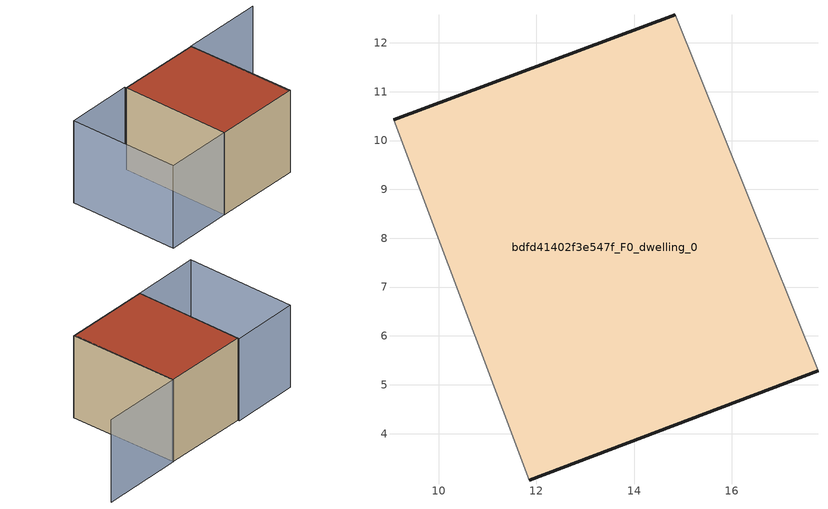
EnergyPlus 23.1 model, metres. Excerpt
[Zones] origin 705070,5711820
bdfd41402f3e547f_F0_dwelling_0
 floor ground (EU_floor_Construction): 17.77,5.29 14.84,12.58 9.08,10.43 11.85,3.04 z0
 wall outside (EU_wall_Construction): 17.77,5.29 11.85,3.04 / 9.08,10.43 14.84,12.58 z0:6
 wall adiabatic (EU_wall_Construction): 14.84,12.58 17.77,5.29 / 11.85,3.04 9.08,10.43 z0:6
 roof outside (EU_roof_Construction): 14.84,12.58 17.77,5.29 11.85,3.04 9.08,10.43 z6
shading: 17.66,5.25 14.84,12.58 / 14.84,12.58 20.36,14.7 / 11.89,3.06 7.3,1.31 / 7.3,1.31 4.46,8.76 / 4.46,8.76 9.05,10.51 / 9.05,10.51 11.89,3.06 z0:6
[Building]
EU S2 Campaign: North Axis=0; Terrain=City; Solar Distribution=FullExterior
[Site:Location]
London: Latitude=51.5; Longitude=-0.5; Time Zone=0; Elevation=25
[SizingPeriod:WeatherFileDays]
AnnualSizingPeriod: Begin Month=1; Begin Day of Month=1; End Month=12; End Day of Month=31; Day of Week for Start Day=Monday; Use Weather File Daylight Saving Period=No; Use Weather File Rain and Snow Indicators=No
[MATERIAL]
EU_InternalMass_Material: Roughness=MediumRough; Thickness=0.1; Conductivity=1; Density=1800; Specific Heat=900; Thermal Absorptance=0.9; Solar Absorptance=0.7; Visible Absorptance=0.7
[MATERIAL:NOMASS] Roughness=MediumRough; Thermal Absorptance=0.9; Solar Absorptance=0.7; Visible Absorptance=0.7
Name | Thermal Resistance
EU_wall_NoMass | 0.727863
EU_roof_NoMass | 0.773354
EU_floor_NoMass | 1.79329
[CONSTRUCTION]
EU_wall_Construction: EU_wall_NoMass
EU_roof_Construction: EU_roof_NoMass
EU_floor_Construction: EU_floor_NoMass
EU_InternalMass_Construction: EU_InternalMass_Material
[ZONE]
bdfd41402f3e547f_F0_dwelling_0: Type=1; Multiplier=1; Ceiling Height=autocalculate; Volume=294.469; Floor Area=autocalculate; Part of Total Floor Area=Yes
[INTERNALMASS]
bdfd41402f3e547f_F0_dwelling_0_EU_InternalMass: Construction=EU_InternalMass_Construction; Zone or ZoneList=bdfd41402f3e547f_F0_dwelling_0; Surface Area=49.0778
[OTHEREQUIPMENT]
EU_Step8_InternalGain_bdfd41402f3e547f_F0_dwelling_0_f000: Fuel Type=Electricity; Zone or ZoneList or Space or SpaceList=bdfd41402f3e547f_F0_dwelling_0; Schedule=EU_Step8_GainSchedule_bdfd41402f3e547f_F0_dwelling_0_f000; Design Level Calculation Method=Watts/Area; Power per Zone Floor Area=1; Fraction Latent=0; Fraction Radiant=0; Fraction Lost=0; Carbon Dioxide Generation Rate=0; EndUse Subcategory=EU_Step8_InternalGains
[ZONEVENTILATION:DESIGNFLOWRATE]
EU_ConstantAir_bdfd41402f3e547f_F0_dwelling_0: Zone or ZoneList or Space or SpaceList=bdfd41402f3e547f_F0_dwelling_0; Schedule=EU_AlwaysOn; Design Flow Rate Calculation Method=AirChanges/Hour; Air Changes per Hour=0.484901; Ventilation Type=Natural; Fan Pressure Rise=0; Fan Total Efficiency=1; Constant Term Coefficient=1; Temperature Term Coefficient=0; Velocity Term Coefficient=0; Velocity Squared Term Coefficient=0; Minimum Indoor Temperature=-100; Maximum Indoor Temperature=100; Delta Temperature=-100; Minimum Outdoor Temperature=-100; Maximum Outdoor Temperature=100; Maximum Wind Speed=40
[HVACTEMPLATE:THERMOSTAT]
EU_HeatOnly_bdfd41402f3e547f_F0_dwelling_0: Constant Heating Setpoint=20; Constant Cooling Setpoint=50
[HVACTEMPLATE:ZONE:IDEALLOADSAIRSYSTEM]
bdfd41402f3e547f_F0_dwelling_0: Template Thermostat=EU_HeatOnly_bdfd41402f3e547f_F0_dwelling_0; System Availability Schedule=EU_AlwaysOn; Maximum Heating Supply Air Temperature=50; Minimum Cooling Supply Air Temperature=13; Maximum Heating Supply Air Humidity Ratio=0.0156; Minimum Cooling Supply Air Humidity Ratio=0.0077; Heating Limit=NoLimit; Cooling Limit=NoLimit; Heating Availability Schedule=EU_AlwaysOn; Cooling Availability Schedule=EU_CoolingOff; Dehumidification Control Type=ConstantSensibleHeatRatio; Cooling Sensible Heat Ratio=0.7; Dehumidification Setpoint=60; Humidification Control Type=None; Humidification Setpoint=30; Outdoor Air Method=None; Outdoor Air Flow Rate per Person=0.00944; Outdoor Air Flow Rate per Zone Floor Area=0; Outdoor Air Flow Rate per Zone=0; Demand Controlled Ventilation Type=None; Outdoor Air Economizer Type=NoEconomizer; Heat Recovery Type=None; Sensible Heat Recovery Effectiveness=0.7; Latent Heat Recovery Effectiveness=0.65
[SIZING:ZONE]
bdfd41402f3e547f_F0_dwelling_0: Zone Cooling Design Supply Air Temperature Input Method=SupplyAirTemperature; Zone Cooling Design Supply Air Temperature=13; Zone Heating Design Supply Air Temperature Input Method=SupplyAirTemperature; Zone Heating Design Supply Air Temperature=50; Zone Cooling Design Supply Air Humidity Ratio=0.008; Zone Heating Design Supply Air Humidity Ratio=0.008; Cooling Design Air Flow Method=DesignDay; Cooling Design Air Flow Rate=0; Cooling Minimum Air Flow per Zone Floor Area=0.000762; Cooling Minimum Air Flow=0; Cooling Minimum Air Flow Fraction=0.2; Heating Design Air Flow Method=DesignDay; Heating Design Air Flow Rate=0; Heating Maximum Air Flow per Zone Floor Area=0.002032; Heating Maximum Air Flow=0.141576; Heating Maximum Air Flow Fraction=0.3; Account for Dedicated Outdoor Air System=No; Dedicated Outdoor Air System Control Strategy=NeutralSupplyAir; Dedicated Outdoor Air Low Setpoint Temperature for Design=autosize; Dedicated Outdoor Air High Setpoint Temperature for Design=autosize; Zone Load Sizing Method=Sensible Load Only No Latent Load; Zone Latent Cooling Design Supply Air Humidity Ratio Input Method=HumidityRatioDifference; Zone Cooling Design Supply Air Humidity Ratio Difference=0.005; Zone Latent Heating Design Supply Air Humidity Ratio Input Method=HumidityRatioDifference; Zone Humidification Design Supply Air Humidity Ratio Difference=0.005
[SCHEDULE:CONSTANT]
Name | Hourly Value
EU_AlwaysOn | 1
EU_CoolingOff | 0
[SCHEDULE:FILE]
EU_Step8_GainSchedule_bdfd41402f3e547f_F0_dwelling_0_f000: File=../../schedules/bdfd41402f3e547f/bdfd41402f3e547f_F0_dwelling_0_f000_gain.csv; Column Number=1; Rows to Skip at Top=0; Number of Hours of Data=8760; Column Separator=Comma; Interpolate to Timestep=No; Minutes per Item=60; Adjust Schedule for Daylight Savings=Yes
